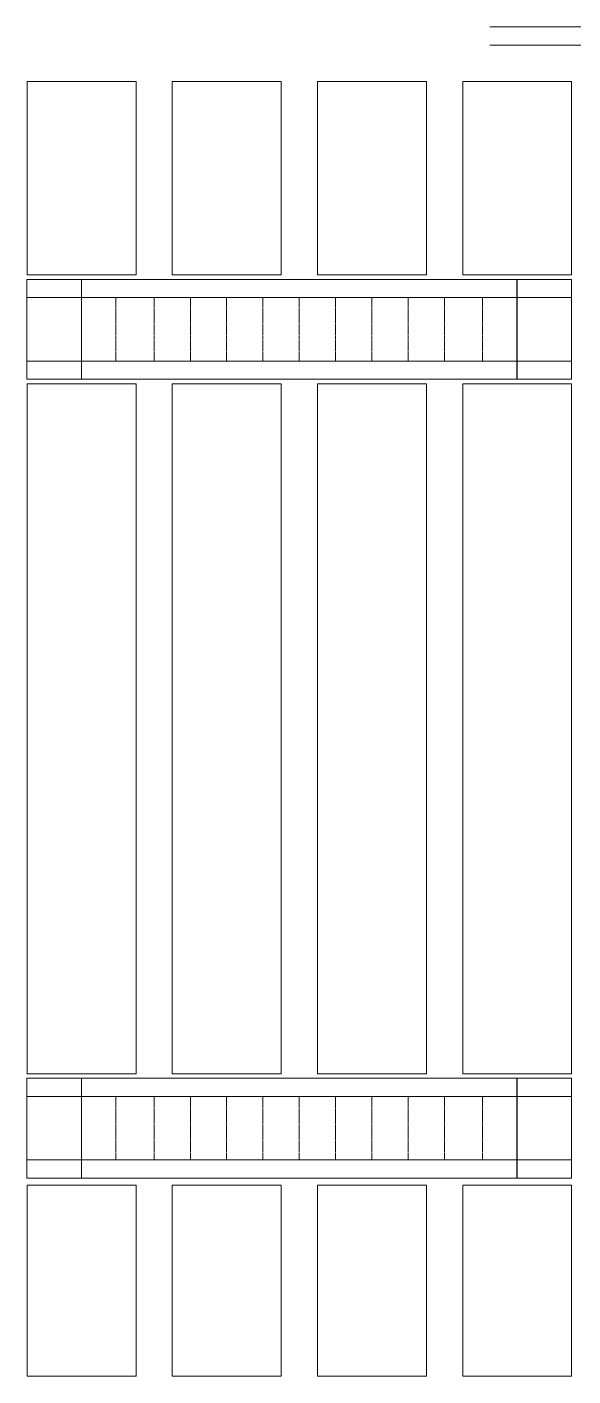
# Model space of a CAD drawing. Header units: millimetres. Extents: x -962357 to -591296, y -223672 to 59420.
# Drawn here: x -745655 to -744151, y -219594 to -215879 of the extents above; entities that cross this region are included whole.
import ezdxf

# ---------------------------------------------------------------- set-up
doc = ezdxf.new("R2010")
doc.units = ezdxf.units.MM
doc.linetypes.add('DPA_Hidden 50', pattern=[3, 2, -1])
doc.layers.add('A-GLAZ-CURT', color=2, linetype='Continuous', lineweight=9)

# ---------------------------------------------------------------- blocks, each defined once
blk = doc.blocks.new('DPA_CP_Metal Ceiling Panel - Vertical Panel with Gap-10859825-4160-01 UPPER PLATFORM LEVEL - REFLECTED CEILING PLAN')
at = {"layer": 'A-GLAZ-CURT'}
for p, q in [((-744457, 6961.5), (-744457, 5061.5)), ((-744157, 6961.5), (-744457, 6961.5)), ((-744157, 6961.5), (-744457, 6961.5)), ((-744457, 6961.5), (-744457, 5061.5)), ((-744457, 5061.5), (-744457, 6961.5)), ((-744457, 6961.5), (-744157, 6961.5)), ((-744157, 6961.5), (-744157, 5061.5)), ((-744157, 5061.5), (-744157, 6961.5)), ((-744157, 6961.5), (-744157, 5061.5)), ((-744157, 5061.5), (-744457, 5061.5)), ((-744457, 5061.5), (-744157, 5061.5)), ((-744157, 5061.5), (-744457, 5061.5))]:
    blk.add_line(p, q, dxfattribs=at)
blk = doc.blocks.new('DPA_CP_Metal Ceiling Panel - Vertical Panel with Gap-V7-4160-01 UPPER PLATFORM LEVEL - REFLECTED CEILING PLAN')
at = {"layer": 'A-GLAZ-CURT'}
for p, q in [((-744857, 6961.5), (-744857, 5061.5)), ((-744557, 6961.5), (-744857, 6961.5)), ((-744561.4, 6961.5), (-744857, 6961.5)), ((-744857, 6961.5), (-744857, 5061.5)), ((-744857, 5061.5), (-744857, 6961.5)), ((-744857, 6961.5), (-744557, 6961.5)), ((-744557, 6961.5), (-744557, 5061.5)), ((-744557, 5061.5), (-744557, 6961.5)), ((-744557, 6961.5), (-744557, 5061.5)), ((-744557, 5061.5), (-744857, 5061.5)), ((-744857, 5061.5), (-744561.4, 5061.5)), ((-744557, 5061.5), (-744857, 5061.5))]:
    blk.add_line(p, q, dxfattribs=at)
blk = doc.blocks.new('DPA_CP_Metal Ceiling Panel - Vertical Panel with Gap-10966937-4160-01 UPPER PLATFORM LEVEL - REFLECTED CEILING PLAN')
at = {"layer": 'A-GLAZ-CURT'}
for p, q in [((-727257, 7794), (-727257, 7261.3)), ((-726957, 7794), (-727257, 7794)), ((-726957, 7794), (-727257, 7794)), ((-727257, 7794), (-727257, 7261.3)), ((-727257, 7261.3), (-727257, 7794)), ((-727257, 7794), (-726957, 7794)), ((-726957, 7794), (-726957, 7261.3)), ((-726957, 7261.3), (-726957, 7794)), ((-726957, 7794), (-726957, 7261.3)), ((-726957, 7261.3), (-727257, 7261.3)), ((-727257, 7261.3), (-726957, 7261.3)), ((-726957, 7261.3), (-727257, 7261.3))]:
    blk.add_line(p, q, dxfattribs=at)
blk = doc.blocks.new('DPA_CP_Metal Ceiling Panel - Vertical Panel with Gap-V8-4160-01 UPPER PLATFORM LEVEL - REFLECTED CEILING PLAN')
at = {"layer": 'A-GLAZ-CURT'}
for p, q in [((-744857, 7794), (-744857, 7261.3)), ((-744557, 7794), (-744857, 7794)), ((-744561.4, 7794), (-744857, 7794)), ((-744857, 7794), (-744857, 7261.3)), ((-744857, 7261.3), (-744857, 7794)), ((-744857, 7794), (-744557, 7794)), ((-744557, 7794), (-744557, 7261.3)), ((-744557, 7261.3), (-744557, 7794)), ((-744557, 7794), (-744557, 7261.3)), ((-744557, 7261.3), (-744857, 7261.3)), ((-744857, 7261.3), (-744561.4, 7261.3)), ((-744557, 7261.3), (-744857, 7261.3))]:
    blk.add_line(p, q, dxfattribs=at)
blk = doc.blocks.new('DPA_CP_Metal Ceiling Panel - Vertical Panel with Gap-10966964-4160-01 UPPER PLATFORM LEVEL - REFLECTED CEILING PLAN')
at = {"layer": 'A-GLAZ-CURT'}
for p, q in [((-727257, 4754.7), (-727257, 4229)), ((-726957, 4754.7), (-727257, 4754.7)), ((-726957, 4754.7), (-727257, 4754.7)), ((-727257, 4754.7), (-727257, 4229)), ((-727257, 4229), (-727257, 4754.7)), ((-727257, 4754.7), (-726957, 4754.7)), ((-726957, 4754.7), (-726957, 4229)), ((-726957, 4229), (-726957, 4754.7)), ((-726957, 4754.7), (-726957, 4229)), ((-726957, 4229), (-727257, 4229)), ((-727257, 4229), (-726957, 4229)), ((-726957, 4229), (-727257, 4229))]:
    blk.add_line(p, q, dxfattribs=at)
blk = doc.blocks.new('DPA_CP_Metal Ceiling Panel - Vertical Panel with Gap-V13-4160-01 UPPER PLATFORM LEVEL - REFLECTED CEILING PLAN')
at = {"layer": 'A-GLAZ-CURT'}
for p, q in [((-744857, 4754.7), (-744857, 4229)), ((-744557, 4754.7), (-744857, 4754.7)), ((-744561.4, 4754.7), (-744857, 4754.7)), ((-744857, 4754.7), (-744857, 4229)), ((-744857, 4229), (-744857, 4754.7)), ((-744857, 4754.7), (-744557, 4754.7)), ((-744557, 4754.7), (-744557, 4229)), ((-744557, 4229), (-744557, 4754.7)), ((-744557, 4754.7), (-744557, 4229)), ((-744557, 4229), (-744857, 4229)), ((-744857, 4229), (-744561.4, 4229)), ((-744557, 4229), (-744857, 4229))]:
    blk.add_line(p, q, dxfattribs=at)
blk = doc.blocks.new('DPA_CP_Metal Ceiling Luminaire2 - Linear Luminaire-12437131-4160-01 UPPER PLATFORM LEVEL - REFLECTED CEILING PLAN')
at = {"layer": 'A-GLAZ-CURT'}
for p, q in [((-842129.9, 6974), (-842129.9, 7249)), ((-842129.9, 7249), (-840929.9, 7249)), ((-842129.9, 7249), (-842129.9, 6974)), ((-840929.9, 7249), (-842129.9, 7249)), ((-842129.9, 7249), (-840929.9, 7249)), ((-840929.9, 7249), (-840929.9, 6974)), ((-840929.9, 6974), (-840929.9, 7249)), ((-842129.9, 7211.5), (-842129.9, 6974)), ((-840929.9, 7211.5), (-840929.9, 6974)), ((-842129.9, 7199), (-840929.9, 7199)), ((-842129.9, 7024), (-840929.9, 7024)), ((-840929.9, 6974), (-842129.9, 6974)), ((-840929.9, 6974), (-842129.9, 6974)), ((-842129.9, 6974), (-840929.9, 6974))]:
    blk.add_line(p, q, dxfattribs=at)
at = {"layer": 'A-GLAZ-CURT', "linetype": 'DPA_Hidden 50'}
for p, q in [((-842034.9, 7199), (-842034.9, 7024)), ((-841929.9, 7199), (-841929.9, 7024)), ((-841829.9, 7199), (-841829.9, 7024)), ((-841729.9, 7199), (-841729.9, 7024)), ((-841629.9, 7199), (-841629.9, 7024)), ((-841529.9, 7199), (-841529.9, 7024)), ((-841429.9, 7199), (-841429.9, 7024)), ((-841329.9, 7199), (-841329.9, 7024)), ((-841229.9, 7199), (-841229.9, 7024)), ((-841129.9, 7199), (-841129.9, 7024)), ((-841024.9, 7199), (-841024.9, 7024))]:
    blk.add_line(p, q, dxfattribs=at)
blk = doc.blocks.new('DPA_CP_Metal Ceiling Panel1 - Horizontal with Gap-12451702-4160-01 UPPER PLATFORM LEVEL - REFLECTED CEILING PLAN')
at = {"layer": 'A-GLAZ-CURT'}
for p, q in [((-745657.4, 6974), (-745657.4, 7249)), ((-745657.4, 6974), (-745657.4, 7249)), ((-745657.4, 7249), (-745507.4, 7249)), ((-745657.4, 7249), (-745507.4, 7249)), ((-745657.4, 6974), (-745657.4, 7249)), ((-745507.4, 6974), (-745507.4, 7249)), ((-745507.4, 7249), (-745507.4, 6974)), ((-745507.4, 7249), (-745507.4, 6974)), ((-745657.4, 7199), (-745507.4, 7199)), ((-745657.4, 7024), (-745507.4, 7024)), ((-745657.4, 6974), (-745507.4, 6974)), ((-745507.4, 6974), (-745657.4, 6974)), ((-745507.4, 6974), (-745657.4, 6974))]:
    blk.add_line(p, q, dxfattribs=at)
blk = doc.blocks.new('PPLS-PP19_Custom Tile Pattern - Custom Tile Pattern-V77-4160-01 UPPER PLATFORM LEVEL - REFLECTED CEILING PLAN')
at = {"layer": 'A-GLAZ-CURT'}
for p, q in [((-300, 0), (300, 0)), ((300, 0), (-300, 0)), ((-134.2, 0), (-140, 0)), ((230.1, 0), (300, 0)), ((-300, -50), (300, -50)), ((300, -50), (-300, -50))]:
    blk.add_line(p, q, dxfattribs=at)
at = {"layer": 'A-GLAZ-CURT', "flags": 128}
for points in [[(-300, 0), (-291.6, 0), (-283.3, 0), (-275.2, 0), (-267.3, 0), (-259.5, 0), (-251.8, 0)], [(-252, 0), (-259.7, 0), (-267.5, 0), (-275.5, 0), (-283.6, 0), (-291.7, 0), (-300, 0)], [(-190.4, 0), (-196.4, 0), (-202.6, 0), (-209, 0), (-215.7, 0), (-222.6, 0), (-229.7, 0), (-237, 0), (-244.4, 0)], [(-244.2, 0), (-236.7, 0), (-229.4, 0), (-222.1, 0), (-214.8, 0), (-207.7, 0), (-200.8, 0), (-194, 0), (-187.5, 0), (-181.4, 0)], [(-149.4, 0), (-141.8, 0), (-132.8, 0), (-126.1, 0)]]:
    blk.add_lwpolyline(points, dxfattribs=at)
at = {"layer": 'A-GLAZ-CURT'}
for points, knots in [([(-300, 0), (-284.7, 0), (-268.4, 0), (-253.3, 0), (-252.2, 0)], [-5323.127839, -5323.127839, -5323.127839, -5323.127839, -4502.809032, -4435.939865, -4435.939865, -4435.939865, -4435.939865]), ([(-247.4, 0), (-249.5, 0), (-251.7, 0), (-253.5, 0), (-253.7, 0)], [-664.109872, -664.109872, -664.109872, -664.109872, -543.655514, -531.287897, -531.287897, -531.287897, -531.287897]), ([(-247.3, 0), (-220.1, 0), (-174.3, 0), (-138.3, 0), (-124.9, 0)], [-4338.330512, -4338.330512, -4338.330512, -4338.330512, -2700.551212, -1108.984966, -1108.984966, -1108.984966, -1108.984966]), ([(-159.2, 0), (-159.6, 0), (-163.4, 0), (-174, 0), (-185.6, 0), (-209.8, 0), (-229.8, 0), (-244, 0), (-247.3, 0)], [-2257.973564, -2257.973564, -2257.973564, -2257.973564, -2237.412286, -2029.680487, -1755.085331, -1400.429864, -858.079193, -665.207169, -665.207169, -665.207169, -665.207169]), ([(-143.3, 0), (-144.7, 0), (-149.9, 0), (-162, 0), (-177.9, 0), (-199.5, 0), (-215.4, 0), (-225.5, 0), (-226.7, 0)], [-2390.191866, -2390.191866, -2390.191866, -2390.191866, -2308.929706, -2113.765672, -1763.376603, -1422.553702, -978.033455, -910.549282, -910.549282, -910.549282, -910.549282]), ([(-128, 0), (-130.6, 0), (-136.8, 0), (-144.4, 0), (-147.1, 0)], [-5691.037617, -5691.037617, -5691.037617, -5691.037617, -5508.838257, -5319.88299, -5319.88299, -5319.88299, -5319.88299]), ([(-65.9, 0), (-70.5, 0), (-83.9, 0), (-110.9, 0), (-128.7, 0), (-142.4, 0), (-143.6, 0)], [-7788.403577, -7788.403577, -7788.403577, -7788.403577, -7508.296369, -7004.680444, -6449.282163, -6393.465623, -6393.465623, -6393.465623, -6393.465623]), ([(-118.2, 0), (-119.4, 0), (-122.1, 0), (-125.4, 0), (-127, 0), (-127.4, 0)], [-164.249813, -164.249813, -164.249813, -164.249813, -98.539552, -24.539552, 0, 0, 0, 0]), ([(-126.5, 0), (-122.4, 0), (-108.7, 0), (-90.8, 0), (-77.2, 0), (-72.3, 0)], [-5231.017328, -5231.017328, -5231.017328, -5231.017328, -4994.692869, -4542.524482, -4234.633075, -4234.633075, -4234.633075, -4234.633075]), ([(-125.7, 0), (-125.3, 0), (-120.4, 0), (-107.3, 0), (-90.4, 0), (-75.3, 0), (-68.4, 0), (-65.1, 0), (-63.6, 0)], [-4082.700899, -4082.700899, -4082.700899, -4082.700899, -4054.690705, -3793.097032, -3402.597032, -3144.956779, -3050.982048, -2969.237017, -2969.237017, -2969.237017, -2969.237017]), ([(-114.9, 0), (-108, 0), (-98.7, 0), (-91.2, 0), (-90.5, 0)], [-6773.888853, -6773.888853, -6773.888853, -6773.888853, -6236.997189, -6184.855039, -6184.855039, -6184.855039, -6184.855039]), ([(-58.7, 0), (-59.6, 0), (-65.7, 0), (-81.2, 0), (-99.4, 0), (-111.4, 0), (-113.3, 0)], [-1113.463882, -1113.463882, -1113.463882, -1113.463882, -1060.00838, -740.068933, -229.489605, -123.718209, -123.718209, -123.718209, -123.718209]), ([(-39.2, 0), (-39.7, 0), (-45.3, 0), (-56.2, 0), (-75.6, 0), (-92, 0), (-103.2, 0), (-106.1, 0)], [-1826.829157, -1826.829157, -1826.829157, -1826.829157, -1792.521578, -1466.981642, -1208.454564, -789.402658, -608.943052, -608.943052, -608.943052, -608.943052]), ([(-96.4, 0), (-96.2, 0), (-90.9, 0), (-71.3, 0), (-42.5, 0), (-15.2, 0), (-3.8, 0), (-1, 0)], [-5115.12164, -5115.12164, -5115.12164, -5115.12164, -5103.229623, -4799.173296, -4065.652676, -3589.737505, -3410.081093, -3410.081093, -3410.081093, -3410.081093]), ([(-67.9, 0), (-73, 0), (-81.1, 0), (-89.2, 0), (-91.8, 0)], [-2627.997013, -2627.997013, -2627.997013, -2627.997013, -2193.204658, -1970.99776, -1970.99776, -1970.99776, -1970.99776]), ([(-79.5, 0), (-79.3, 0), (-74.9, 0), (-70.9, 0), (-67.4, 0)], [-1286.743147, -1286.743147, -1286.743147, -1286.743147, -1274.333717, -1073.56893, -1073.56893, -1073.56893, -1073.56893]), ([(-29, 0), (-34, 0), (-43.7, 0), (-55.8, 0), (-63.3, 0), (-65.5, 0)], [-2680.714891, -2680.714891, -2680.714891, -2680.714891, -2413.671296, -2161.752162, -2037.343317, -2037.343317, -2037.343317, -2037.343317]), ([(31.2, 0), (26, 0), (12, 0), (-16.9, 0), (-42.2, 0), (-56.4, 0), (-58.5, 0)], [-4496.803627, -4496.803627, -4496.803627, -4496.803627, -4222.080604, -3745.412743, -2981.410125, -2831.320802, -2831.320802, -2831.320802, -2831.320802]), ([(-49.8, 0), (-48.2, 0), (-45.4, 0), (-42.6, 0), (-41.8, 0)], [-4417.7536, -4417.7536, -4417.7536, -4417.7536, -4321.566175, -4270.495146, -4270.495146, -4270.495146, -4270.495146]), ([(71, 0), (70.7, 0), (65.3, 0), (53.5, 0), (37, 0), (24.1, 0), (12.8, 0), (-2.9, 0), (-20.6, 0), (-32.8, 0), (-42.4, 0), (-47, 0), (-47.8, 0)], [-2966.590051, -2966.590051, -2966.590051, -2966.590051, -2950.589685, -2634.532728, -2313.748533, -2106.613311, -1925.670641, -1617.263037, -1290.787923, -1039.307308, -819.71621, -773.893057, -773.893057, -773.893057, -773.893057]), ([(-45.9, 0), (-43, 0), (-37.8, 0), (-33.6, 0), (-32.3, 0)], [-3487.344885, -3487.344885, -3487.344885, -3487.344885, -3315.260113, -3238.248822, -3238.248822, -3238.248822, -3238.248822]), ([(-31.3, 0), (-28.4, 0), (-17, 0), (8.8, 0), (43.4, 0), (68.5, 0), (77.9, 0), (79.3, 0)], [-6062.162279, -6062.162279, -6062.162279, -6062.162279, -5862.463379, -5340.621928, -4573.028122, -4094.177415, -3998.447461, -3998.447461, -3998.447461, -3998.447461]), ([(2.8, 0), (-4.7, 0), (-14.7, 0), (-28.9, 0), (-31.3, 0)], [-9880.810509, -9880.810509, -9880.810509, -9880.810509, -9424.652049, -9299.586361, -9299.586361, -9299.586361, -9299.586361]), ([(-29, 0), (-28.7, 0), (-27.4, 0), (-24.5, 0), (-22.6, 0)], [-166.548282, -166.548282, -166.548282, -166.548282, -102.06493, 0, 0, 0, 0]), ([(-22.6, 0), (-20.3, 0), (-17, 0), (-12.7, 0), (-10.9, 0), (-9.9, 0)], [-56468.192263, -56468.192263, -56468.192263, -56468.192263, -56344.022017, -56303.229861, -56238.992205, -56238.992205, -56238.992205, -56238.992205]), ([(-21.2, 0), (-19.4, 0), (-11.8, 0), (-1.3, 0), (4.5, 0)], [-2989.152759, -2989.152759, -2989.152759, -2989.152759, -2864.387349, -2490.960632, -2490.960632, -2490.960632, -2490.960632]), ([(0.5, 0), (-2.2, 0), (-6.9, 0), (-11, 0), (-12.4, 0)], [-2679.34943, -2679.34943, -2679.34943, -2679.34943, -2518.50168, -2435.772209, -2435.772209, -2435.772209, -2435.772209]), ([(-3.4, 0), (-0.6, 0), (14, 0), (42.8, 0), (88.7, 0), (120.6, 0), (138.3, 0), (138.5, 0)], [-439.821474, -439.821474, -439.821474, -439.821474, -429.606584, -390.253598, -346.313304, -291.370682, -290.5735, -290.5735, -290.5735, -290.5735]), ([(3.4, 0), (4.6, 0), (8, 0), (16, 0), (22.5, 0), (24.5, 0)], [-211.182196, -211.182196, -211.182196, -211.182196, -206.416616, -198.214427, -187.717507, -187.717507, -187.717507, -187.717507]), ([(103.1, 0), (101.1, 0), (86.3, 0), (63.3, 0), (37, 0), (25.3, 0), (20.9, 0)], [-375.435014, -375.435014, -375.435014, -375.435014, -369.147452, -330.153101, -307.516438, -289.397823, -289.397823, -289.397823, -289.397823]), ([(21.5, 0), (22, 0), (24.6, 0), (31, 0), (39, 0), (48.3, 0), (52.8, 0), (53.9, 0)], [-1992.768506, -1992.768506, -1992.768506, -1992.768506, -1956.422387, -1818.904206, -1645.594513, -1443.202566, -1370.028348, -1370.028348, -1370.028348, -1370.028348]), ([(136.4, 0), (121.7, 0), (86.9, 0), (51.2, 0), (31.2, 0)], [-106.750556, -106.750556, -106.750556, -106.750556, -59.610984, 0, 0, 0, 0]), ([(36.3, 0), (37.8, 0), (46.7, 0), (52.8, 0), (56.3, 0)], [-314.598523, -314.598523, -314.598523, -314.598523, -305.899624, -292.458861, -292.458861, -292.458861, -292.458861]), ([(100.3, 0), (90.4, 0), (75.2, 0), (57.8, 0), (46.5, 0), (41.8, 0), (38.2, 0), (37.3, 0)], [-395.777283, -395.777283, -395.777283, -395.777283, -357.622665, -341.267687, -334.000314, -326.15566, -321.97841, -321.97841, -321.97841, -321.97841]), ([(39, 0), (43.3, 0), (54.4, 0), (67.2, 0), (73, 0)], [-4639.627446, -4639.627446, -4639.627446, -4639.627446, -4353.683244, -3976.823525, -3976.823525, -3976.823525, -3976.823525]), ([(96.7, 0), (97, 0), (100.3, 0), (109, 0), (120.8, 0), (139.9, 0), (160.9, 0), (176.3, 0), (182.7, 0)], [-2253.533331, -2253.533331, -2253.533331, -2253.533331, -2233.599744, -2052.234781, -1843.028543, -1530.39897, -1095.004608, -662.803921, -662.803921, -662.803921, -662.803921]), ([(131.4, 0), (132.9, 0), (139.5, 0), (148, 0), (152.6, 0)], [-625.910216, -625.910216, -625.910216, -625.910216, -618.981161, -603.66234, -603.66234, -603.66234, -603.66234]), ([(162.8, 0), (165.4, 0), (168.7, 0), (170.7, 0), (170.7, 0)], [-111.264224, -111.264224, -111.264224, -111.264224, -56.742688, -55.632112, -55.632112, -55.632112, -55.632112]), ([(300, 0), (286.5, 0), (254.2, 0), (207.1, 0), (179.8, 0), (166.2, 0), (164.9, 0)], [-285.253232, -285.253232, -285.253232, -285.253232, -244.693688, -187.987675, -143.776725, -138.771843, -138.771843, -138.771843, -138.771843]), ([(171.5, 0), (176.5, 0), (188.6, 0), (194.3, 0), (195.7, 0)], [-7971.819559, -7971.819559, -7971.819559, -7971.819559, -7784.112253, -7707.76565, -7707.76565, -7707.76565, -7707.76565]), ([(185.8, 0), (186.9, 0), (192.6, 0), (208.8, 0), (219.4, 0), (230.1, 0)], [-46.257281, -46.257281, -46.257281, -46.257281, -41.623857, -24.459831, 0, 0, 0, 0]), ([(219.8, 0), (225.3, 0), (244.4, 0), (264.9, 0), (276, 0), (279, 0)], [-6915.603924, -6915.603924, -6915.603924, -6915.603924, -6582.165592, -6068.460911, -5859.388289, -5859.388289, -5859.388289, -5859.388289]), ([(286.1, 0), (286.6, 0), (288.3, 0), (293.6, 0), (297.8, 0), (300, 0)], [-4011.010929, -4011.010929, -4011.010929, -4011.010929, -3959.664717, -3862.421465, -3746.95702, -3746.95702, -3746.95702, -3746.95702])]:
    blk.add_open_spline(points, degree=3, knots=knots, dxfattribs=at)
for points in [[(-122.9, 0), (-125.3, 0), (-129.6, 0), (-133.8, 0)], [(-108.5, 0), (-104.3, 0), (-99.2, 0), (-91.5, 0)], [(67.8, 0), (71.7, 0), (75.7, 0), (79.6, 0)]]:
    blk.add_open_spline(points, degree=3, dxfattribs=at)

msp = doc.modelspace()

# ---------------------------------------------------------------- block references
at = {"layer": 'A-GLAZ-CURT', "rotation": 180}
msp.add_blockref('PPLS-PP19_Custom Tile Pattern - Custom Tile Pattern-V77-4160-01 UPPER PLATFORM LEVEL - REFLECTED CEILING PLAN', (-744080, -215929.4), dxfattribs=at)
at = {"layer": 'A-GLAZ-CURT'}
for name, p in [('DPA_CP_Metal Ceiling Panel - Vertical Panel with Gap-10966937-4160-01 UPPER PLATFORM LEVEL - REFLECTED CEILING PLAN', (-18397.6, -223823.5)), ('DPA_CP_Metal Ceiling Panel - Vertical Panel with Gap-10966937-4160-01 UPPER PLATFORM LEVEL - REFLECTED CEILING PLAN', (-17997.6, -223823.5)), ('DPA_CP_Metal Ceiling Panel - Vertical Panel with Gap-V8-4160-01 UPPER PLATFORM LEVEL - REFLECTED CEILING PLAN', (2.4, -223823.5)), ('DPA_CP_Metal Ceiling Panel - Vertical Panel with Gap-10966937-4160-01 UPPER PLATFORM LEVEL - REFLECTED CEILING PLAN', (-17197.6, -223823.5)), ('DPA_CP_Metal Ceiling Panel1 - Horizontal with Gap-12451702-4160-01 UPPER PLATFORM LEVEL - REFLECTED CEILING PLAN', (2.4, -223823.5)), ('DPA_CP_Metal Ceiling Luminaire2 - Linear Luminaire-12437131-4160-01 UPPER PLATFORM LEVEL - REFLECTED CEILING PLAN', (96625, -223823.5)), ('DPA_CP_Metal Ceiling Panel1 - Horizontal with Gap-12451702-4160-01 UPPER PLATFORM LEVEL - REFLECTED CEILING PLAN', (1352.4, -223823.5)), ('DPA_CP_Metal Ceiling Panel - Vertical Panel with Gap-10859825-4160-01 UPPER PLATFORM LEVEL - REFLECTED CEILING PLAN', (-1197.6, -223823.5)), ('DPA_CP_Metal Ceiling Panel - Vertical Panel with Gap-10859825-4160-01 UPPER PLATFORM LEVEL - REFLECTED CEILING PLAN', (-797.6, -223823.5)), ('DPA_CP_Metal Ceiling Panel - Vertical Panel with Gap-V7-4160-01 UPPER PLATFORM LEVEL - REFLECTED CEILING PLAN', (2.4, -223823.5)), ('DPA_CP_Metal Ceiling Panel - Vertical Panel with Gap-10859825-4160-01 UPPER PLATFORM LEVEL - REFLECTED CEILING PLAN', (2.4, -223823.5)), ('DPA_CP_Metal Ceiling Panel1 - Horizontal with Gap-12451702-4160-01 UPPER PLATFORM LEVEL - REFLECTED CEILING PLAN', (2.4, -226023.3)), ('DPA_CP_Metal Ceiling Luminaire2 - Linear Luminaire-12437131-4160-01 UPPER PLATFORM LEVEL - REFLECTED CEILING PLAN', (96625, -226023.3)), ('DPA_CP_Metal Ceiling Panel1 - Horizontal with Gap-12451702-4160-01 UPPER PLATFORM LEVEL - REFLECTED CEILING PLAN', (1352.4, -226023.3)), ('DPA_CP_Metal Ceiling Panel - Vertical Panel with Gap-10966964-4160-01 UPPER PLATFORM LEVEL - REFLECTED CEILING PLAN', (-18397.6, -223823.5)), ('DPA_CP_Metal Ceiling Panel - Vertical Panel with Gap-10966964-4160-01 UPPER PLATFORM LEVEL - REFLECTED CEILING PLAN', (-17997.6, -223823.5)), ('DPA_CP_Metal Ceiling Panel - Vertical Panel with Gap-V13-4160-01 UPPER PLATFORM LEVEL - REFLECTED CEILING PLAN', (2.4, -223823.5)), ('DPA_CP_Metal Ceiling Panel - Vertical Panel with Gap-10966964-4160-01 UPPER PLATFORM LEVEL - REFLECTED CEILING PLAN', (-17197.6, -223823.5))]:
    msp.add_blockref(name, p, dxfattribs=at)

doc.saveas('drawing.dxf')
